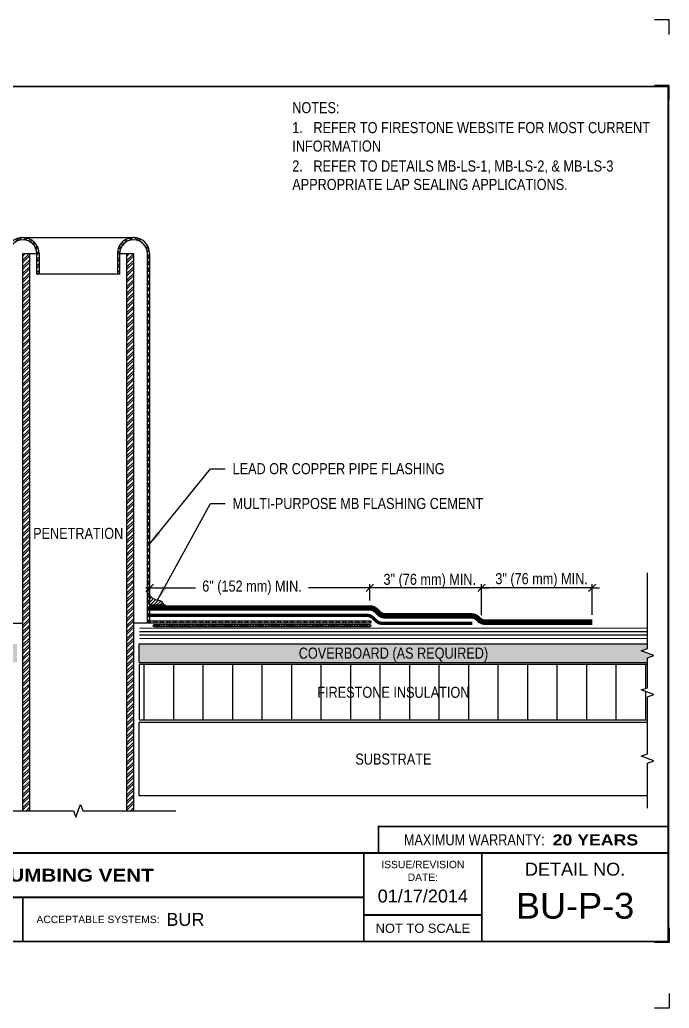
# Model space of a CAD drawing. Header units: inches. Extents: x -534 to -514, y -4.9 to 11.8.
# Drawn here: x -524.97 to -513.97, y -4.95 to 11.81 of the extents above; entities that cross this region are included whole.
import ezdxf
from ezdxf.enums import TextEntityAlignment as Align

# ---------------------------------------------------------------- set-up
doc = ezdxf.new("R2010")
doc.units = ezdxf.units.IN
doc.header["$MEASUREMENT"] = 0
doc.layers.get('0').update_dxf_attribs({"linetype": 'CONTINUOUS'})
doc.layers.get('DEFPOINTS').update_dxf_attribs({"linetype": 'CONTINUOUS'})
for name, color, linetype in [('FSBP-ACCESSORY-OTHER', 7, 'CONTINUOUS'), ('FSBP-ANNO-LABEL', 7, 'CONTINUOUS'), ('FSBP-ANNO-NOTE', 7, 'CONTINUOUS'), ('FSBP-COVERBOARD_CANT', 46, 'CONTINUOUS'), ('FSBP-INSULATION', 7, 'CONTINUOUS'), ('FSBP-MEMBRANE', 7, 'CONTINUOUS'), ('FSBP-SEALANTS', 1, 'CONTINUOUS'), ('FSBP-SUBSTRATE-GENERIC', 9, 'CONTINUOUS'), ('FSBP-TTLB', 7, 'CONTINUOUS'), ('FSBP-TTLB-BORDER', 7, 'CONTINUOUS'), ('FSBP-TTLB-TEXT', 7, 'CONTINUOUS'), ('FSBP-WALL-CURB', 9, 'CONTINUOUS')]:
    doc.layers.add(name, color=color, linetype=linetype)
doc.styles.add('ARIAL', font='arial.ttf')
doc.styles.add('ARIAL_BOLD', font='')
doc.styles.add('ARIAL_NAR', font='ARIALN.TTF')
doc.styles.get('ARIAL_BOLD').set_extended_font_data('Arial Black')
doc.dimstyles.new('FSBP-DIM', dxfattribs={"dimtxt": 0.1875, "dimasz": 0.125, "dimexe": 0.0625, "dimexo": 0.125, "dimgap": 0.125, "dimtad": 0, "dimdec": 0, "dimzin": 1, "dimdsep": 46, "dimlunit": 4, "dimtxsty": 'ARIAL_NAR', "dimblk": 'OBLIQUE', "dimcen": 0.09375, "dimdle": 0.0625, "dimclrd": 256, "dimclre": 256, "dimclrt": 256, "dimadec": 0, "dimazin": 0, "dimtfac": 1, "dimtdec": 0, "dimtmove": 1, "dimatfit": 3, "dimfxl": 0, "dimtolj": 1, "dimtzin": 0, "dimlwd": -1, "dimlwe": -1, "dimarcsym": 0})
doc.dimstyles.new('FSBP-LEADER', dxfattribs={"dimtxt": 0.1875, "dimasz": 0.25, "dimexe": 0.0625, "dimexo": 0.125, "dimgap": 0.125, "dimtad": 0, "dimtih": 1, "dimtoh": 1, "dimdec": 4, "dimzin": 0, "dimdsep": 46, "dimlunit": 4, "dimtxsty": 'ARIAL_NAR', "dimcen": 0.09375, "dimclrd": 256, "dimclre": 256, "dimclrt": 256, "dimadec": 0, "dimazin": 0, "dimtfac": 1, "dimtdec": 4, "dimtofl": 0, "dimtmove": 0, "dimatfit": 3, "dimfxl": 0, "dimtolj": 1, "dimtzin": 0, "dimlwd": -1, "dimlwe": -1, "dimarcsym": 0})

# ---------------------------------------------------------------- blocks, each defined once
blk = doc.blocks.new('_OBLIQUE')
at = {"color": 0, "linetype": 'ByBlock'}
blk.add_line((-0.5, -0.5), (0.5, 0.5), dxfattribs=at)
blk = doc.blocks.new('*D8')
at = {"layer": 'DEFPOINTS', "color": 0, "transparency": 16777216}
for p in [(-522.7718437163483, 2.178663828194715), (-522.7718437163483, 1.838519172828171), (-519.0426838834723, 1.838519172828171)]:
    blk.add_point(p, dxfattribs=at)
at = {"layer": 'FSBP-ANNO-LABEL', "transparency": 16777216}
for p, q in [((-522.7718437163483, 1.963519172828171), (-522.7718437163483, 2.241163828194715)), ((-519.0426838834723, 1.963519172828171), (-519.0426838834723, 2.241163828194715)), ((-522.8343437163483, 2.178663828194715), (-521.9932022209518, 2.178663828194715)), ((-518.9801838834723, 2.178663828194715), (-520.081793626136, 2.178663828194715))]:
    blk.add_line(p, q, dxfattribs=at)
at = {"layer": 'FSBP-ANNO-LABEL', "transparency": 16777216, "xscale": 0.125, "yscale": 0.125, "zscale": 0.125, "rotation": 180}
blk.add_blockref('_OBLIQUE', (-522.7718437163483, 2.178663828194715), dxfattribs=at)
at = {"layer": 'FSBP-ANNO-LABEL', "transparency": 16777216, "xscale": 0.125, "yscale": 0.125, "zscale": 0.125}
blk.add_blockref('_OBLIQUE', (-519.0426838834723, 2.178663828194715), dxfattribs=at)
at = {"layer": 'FSBP-ANNO-LABEL', "transparency": 16777216, "insert": (-521.0374979235439, 2.181018186725851), "char_height": 0.1875, "attachment_point": 5, "style": 'ARIAL_NAR'}
blk.add_mtext('\\A1;6" (152 mm) MIN.', dxfattribs=at)
blk = doc.blocks.new('*D10')
at = {"layer": 'DEFPOINTS', "color": 0, "transparency": 16777216}
for p in [(-517.1468437163483, 2.178663828194715), (-517.1468437163483, 1.592581672827919), (-515.2718437163483, 1.596331672827944)]:
    blk.add_point(p, dxfattribs=at)
at = {"layer": 'FSBP-ANNO-LABEL', "transparency": 16777216}
for p, q in [((-517.1468437163483, 1.717581672827919), (-517.1468437163483, 2.241163828194715)), ((-515.2718437163483, 1.721331672827944), (-515.2718437163483, 2.241163828194715)), ((-517.1468437163483, 2.178663828194715), (-517.2718437163483, 2.178663828194715)), ((-515.2718437163483, 2.178663828194715), (-517.1468437163483, 2.178663828194715)), ((-515.2718437163483, 2.178663828194715), (-515.1468437163483, 2.178663828194715))]:
    blk.add_line(p, q, dxfattribs=at)
at = {"layer": 'FSBP-ANNO-LABEL', "transparency": 16777216, "xscale": 0.125, "yscale": 0.125, "zscale": 0.125}
blk.add_blockref('_OBLIQUE', (-517.1468437163483, 2.178663828194715), dxfattribs=at)
at = {"layer": 'FSBP-ANNO-LABEL', "transparency": 16777216, "xscale": 0.125, "yscale": 0.125, "zscale": 0.125, "rotation": 180}
blk.add_blockref('_OBLIQUE', (-515.2718437163483, 2.178663828194715), dxfattribs=at)
at = {"layer": 'FSBP-ANNO-LABEL', "transparency": 16777216, "insert": (-516.1307511081905, 2.306947880910229), "char_height": 0.1875, "attachment_point": 5, "style": 'ARIAL_NAR'}
blk.add_mtext('\\A1;3" (76 mm) MIN.', dxfattribs=at)
blk = doc.blocks.new('*D9')
at = {"layer": 'DEFPOINTS', "color": 0, "transparency": 16777216}
for p in [(-519.0426838834723, 2.178663828194715), (-519.0426838834723, 1.838519172828171), (-517.1468437163483, 1.678206672827855)]:
    blk.add_point(p, dxfattribs=at)
at = {"layer": 'FSBP-ANNO-LABEL', "transparency": 16777216}
for p, q in [((-519.0426838834723, 1.963519172828171), (-519.0426838834723, 2.241163828194715)), ((-517.1468437163483, 1.803206672827855), (-517.1468437163483, 2.241163828194715)), ((-519.0426838834723, 2.178663828194715), (-519.1676838834723, 2.178663828194715)), ((-517.1468437163483, 2.178663828194715), (-519.0426838834723, 2.178663828194715)), ((-517.1468437163483, 2.178663828194715), (-517.0218437163483, 2.178663828194715))]:
    blk.add_line(p, q, dxfattribs=at)
at = {"layer": 'FSBP-ANNO-LABEL', "transparency": 16777216, "xscale": 0.125, "yscale": 0.125, "zscale": 0.125}
blk.add_blockref('_OBLIQUE', (-519.0426838834723, 2.178663828194715), dxfattribs=at)
at = {"layer": 'FSBP-ANNO-LABEL', "transparency": 16777216, "xscale": 0.125, "yscale": 0.125, "zscale": 0.125, "rotation": 180}
blk.add_blockref('_OBLIQUE', (-517.1468437163483, 2.178663828194715), dxfattribs=at)
at = {"layer": 'FSBP-ANNO-LABEL', "transparency": 16777216, "insert": (-518.0246938463206, 2.29561256085799), "char_height": 0.1875, "attachment_point": 5, "style": 'ARIAL_NAR'}
blk.add_mtext('\\A1;3" (76 mm) MIN.', dxfattribs=at)
blk = doc.blocks.new('TTLB-ASPHALT_1')
blk.add_line((16.84110496735593, 0), (20, 0))
at = {"layer": 'DEFPOINTS', "linetype": 'Continuous', "ltscale": 1.75}
for points in [[(20.01562500000003, 13.88083333333333), (20.01562500000003, 14.13083333333333), (19.76562500000003, 14.13083333333333)], [(20.01562500000003, -2.380833333333342), (20.01562500000003, -2.630833333333342), (19.76562500000003, -2.630833333333342)]]:
    blk.add_lwpolyline(points, dxfattribs=at)
at = {"layer": 'DEFPOINTS', "color": 1}
for points in [[(20.015625, 12.765625), (20.015625, 13.015625), (19.765625, 13.015625)], [(20.015625, -1.265625), (20.015625, -1.515625), (19.765625, -1.515625)]]:
    blk.add_lwpolyline(points, dxfattribs=at)
at = {"layer": 'FSBP-TTLB', "const_width": 0.03125}
blk.add_lwpolyline([(15.09028770518938, 0), (20, 0), (20, 0.4512598240669945), (15.09028770518938, 0.4512598240669945)], close=True, dxfattribs=at)
for points in [[(0, 0), (0, -1.5), (20, -1.5), (20, 0), (0, 0)], [(14.84028770518938, 0), (14.84028770518938, -1.5)], [(16.84110496735593, 0), (16.84110496735593, -1.5)], [(20, 0), (20, -1.5)], [(4.825208527206769, -0.75), (14.84028770518938, -0.75)], [(14.84028770518938, -1.048740175933006), (16.84110496735593, -1.048740175933006)]]:
    blk.add_lwpolyline(points, dxfattribs=at)
at = {"layer": 'FSBP-TTLB-BORDER', "const_width": 0.03125}
blk.add_lwpolyline([(20, 0), (20, 13), (0, 13), (0, 0)], dxfattribs=at)
at = {"layer": 'FSBP-TTLB-TEXT', "const_width": 0.03125}
blk.add_lwpolyline([(9.061522829276782, -0.75), (9.061522829276782, -1.5)], dxfattribs=at)
at = {"layer": 'FSBP-TTLB-TEXT', "style": 'ARIAL_NAR'}
blk.add_text('MAXIMUM WARRANTY:', height=0.1875, dxfattribs=at).set_placement((17.90516569312837, 0.2256299120335257), align=Align.MIDDLE_RIGHT)
at = {"layer": 'FSBP-TTLB-TEXT'}
for s, height, style, p in [('20 YEARS', 0.1875, 'ARIAL_BOLD', (18.03987100774941, 0.2240244307510579)), ('ACCEPTABLE SYSTEMS:', 0.125, 'ARIAL', (9.292812815915624, -1.125))]:
    blk.add_text(s, height=height, dxfattribs=dict(at, style=style)).set_placement(p, align=Align.MIDDLE_LEFT)
at = {"layer": 'FSBP-TTLB-TEXT', "style": 'ARIAL'}
for s, height, p in [('ISSUE/REVISION', 0.125, (15.84069633627263, -0.1938496373466023)), ('DETAIL NO.', 0.21875, (18.42055248367797, -0.2724398367368792)), ('DATE:', 0.125, (15.84069633627263, -0.409973105348854)), ('NOT TO SCALE', 0.15625, (15.84069633627263, -1.274370087966503))]:
    blk.add_text(s, height=height, dxfattribs=at).set_placement(p, align=Align.MIDDLE_CENTER)
at = {"layer": 'FSBP-TTLB-TEXT'}
for tag, height, style, p in [('DETAIL_DESCP_LINE_1', 0.21875, 'ARIAL_BOLD', (9.832748116198076, -0.375)), ('ISSUE_REV_DATE', 0.21875, 'ARIAL', (15.84069633627263, -0.7282559425942452)), ('DETAIL_NUMBER', 0.4375, 'ARIAL', (18.42055248367797, -0.8931630692489421))]:
    blk.add_attdef(tag, text='', height=height, dxfattribs=dict(at, style=style)).set_placement(p, align=Align.MIDDLE_CENTER)
at = {"layer": 'FSBP-TTLB-TEXT', "style": 'ARIAL'}
blk.add_attdef('ACCPT_SYSTEMS', text='', height=0.21875, dxfattribs=at).set_placement((11.49438170418193, -1.125), align=Align.MIDDLE_LEFT)

msp = doc.modelspace()

# ---------------------------------------------------------------- hatches: boundary and pattern name
at = {"layer": 'FSBP-ACCESSORY-OTHER'}
h = msp.add_hatch(dxfattribs=at)
h.set_pattern_fill('STEEL', color=256, scale=0.625, style=0)
h.set_pattern_definition([(45, (-562.0236094516271, 100.1920850951164), (-0.05524271728019902, 0.05524271728019903), []), (45, (-562.0236094516271, 100.2311475951164), (-0.05524271728019902, 0.05524271728019903), [])])
h.paths.add_polyline_path([(-525.154656216348, 7.847286946566101, -1), (-524.6859062163483, 7.847286946566101), (-524.6859062163483, 7.495724446566101), (-524.6468437163483, 7.495724446566101), (-524.6468437163483, 7.847286946566101, 1), (-525.193718716348, 7.847286946566101), (-525.193718716348, 1.618987922828211), (-528.943718716348, 1.618987922828211), (-528.943718716348, 1.579925422828211), (-525.154656216348, 1.579925422828211)])
h = msp.add_hatch(dxfattribs=at)
h.set_pattern_fill('STEEL', color=256, scale=0.625, style=0)
h.set_pattern_definition([(135, (-485.9419529810692, 100.1920850951164), (0.05524271728019902, 0.05524271728019903), []), (135, (-485.9419529810692, 100.2311475951164), (0.05524271728019902, 0.05524271728019903), [])])
h.paths.add_polyline_path([(-522.8109062163483, 7.847286946566101, 1), (-523.279656216348, 7.847286946566101), (-523.279656216348, 7.495724446566101), (-523.318718716348, 7.495724446566101), (-523.318718716348, 7.847286946566101, -1), (-522.7718437163483, 7.847286946566101), (-522.7718437163483, 1.618987922828211), (-519.0218437163483, 1.618987922828211), (-519.0218437163483, 1.579925422828211), (-522.8109062163483, 1.579925422828211)])
h = msp.add_hatch(dxfattribs=at)
h.set_pattern_fill('STEEL', color=256, scale=0.625, style=0)
h.set_pattern_definition([(45, (-163.4455959059181, 124.2241853752046), (-0.05524271728019902, 0.05524271728019903), []), (45, (-163.4455959059181, 124.2632478752046), (-0.05524271728019902, 0.05524271728019903), [])])
h.paths.add_polyline_path([(-523.0452812163481, 7.847286946566101), (-523.1624687163481, 7.847286946566101), (-523.1624687163481, -1.602301019414682), (-523.0452812163481, -1.602301019414767)])
h.paths.add_polyline_path([(-524.8030937163481, 7.847286946566101), (-524.920281216348, 7.847286946566101), (-524.920281216348, -1.602301019414682), (-524.8030937163479, -1.602301019414682)])
at = {"layer": 'FSBP-COVERBOARD_CANT'}
h = msp.add_hatch(dxfattribs=at)
h.set_pattern_fill('ANSI36', color=256, style=0)
h.set_pattern_definition([(45, (-584.8636679342544, 136.4502313081598), (0.06629126073623884, 0.2430679560328757), [0.3125, -0.0625, 0, -0.0625])])
h.paths.add_polyline_path([(-514.4416670530456, 1.111175422828325), (-514.3343437163483, 1.150237922828325), (-514.3343437163483, 1.228362922828268), (-522.9476249663483, 1.228362922828325), (-522.9476249663483, 0.9158629228282393), (-514.3343437163483, 0.9158629228283246), (-514.3343437163483, 0.9939879228282962), (-514.2270203796509, 1.033050422828296)])
h.paths.add_polyline_path([(-525.0179374663479, 1.228362922828268), (-533.6312187163479, 1.228362922828296), (-533.6312187163479, 1.150237922828296), (-533.5238953796506, 1.111175422828296), (-533.7385420530454, 1.033050422828296), (-533.6312187163479, 0.9939879228282962), (-533.6312187163479, 0.9158629228282962), (-525.0179374663479, 0.9158629228282393)])
h.paths.add_polyline_path([(-520.3065922881423, 0.8617509685308846), (-516.9738629225216, 0.8617509685308846), (-516.9738629225216, 1.230675763892464), (-520.3065922881423, 1.230675763892464)], flags=9)
h.paths.add_polyline_path([(-530.9888857311843, 0.8617509685308846), (-527.6561563655634, 0.8617509685308846), (-527.6561563655634, 1.230675763892464), (-530.9888857311843, 1.230675763892464)], flags=9)
at = {"layer": 'FSBP-INSULATION'}
h = msp.add_hatch(dxfattribs=at)
h.set_pattern_fill('LINE', color=256, scale=4, angle=90, style=0)
h.set_pattern_definition([(90, (-584.8636679342544, 136.4502313081598), (-0.5, 3.061515884555943e-17), [])])
h.paths.add_polyline_path([(-525.017937466348, 0.8768004228282962), (-533.6312187163479, 0.8768004228282962), (-533.6312187163479, 0.6033629228282962), (-533.6312187163479, 0.4861754228283246), (-533.5238953796505, 0.4471129228282962), (-533.7385420530454, 0.3689879228282962), (-533.6312187163479, 0.3299254228282678), (-533.6312187163479, -0.06069957717170382), (-525.017937466348, -0.06069957717170382)])
h.paths.add_polyline_path([(-514.4416670530456, 0.4471129228282962), (-514.3343437163484, 0.4861754228282962), (-514.3343437163484, 0.8768004228282962), (-522.9476249663483, 0.8768004228282962), (-522.9476249663483, -0.06069957717173224), (-514.3343437163484, -0.06069957717170382), (-514.3343437163484, 0.3299254228282678), (-514.2270203796509, 0.3689879228282678)])
h.paths.add_polyline_path([(-530.6617306322756, 0.2625972338788074), (-527.9870418532852, 0.2625972338788074), (-527.9870418532852, 0.5536315108228678), (-530.6617306322756, 0.5536315108228678)], flags=24)
h.paths.add_polyline_path([(-519.9786484784561, 0.2625972338788074), (-517.3039596994656, 0.2625972338788074), (-517.3039596994656, 0.5536315108228678), (-519.9786484784561, 0.5536315108228678)], flags=24)
at = {"layer": 'FSBP-SEALANTS'}
h = msp.add_hatch(dxfattribs=at)
h.set_pattern_fill('ANSI31', color=256, scale=0.3125, style=0)
h.set_pattern_definition([(45, (-38.53699376808572, 171.6711350504096), (-0.02762135864009951, 0.02762135864009951), [])])
edge = h.paths.add_edge_path()
edge.add_spline(control_points=[(-522.5052345038748, 1.8853941728282), (-522.547187733836, 1.903376456207468), (-522.5550961805914, 1.968456224313087), (-522.6976139460171, 1.961766823878548), (-522.7493114887616, 2.030609705802988), (-522.7718437163481, 2.060614680911669)], knot_values=[0.09669081516175476, 0.09669081516175476, 0.09669081516175476, 0.09669081516175476, 0.1625501088452416, 0.3353879331702838, 0.4689171329118322, 0.4689171329118322, 0.4689171329118322, 0.4689171329118322], degree=3, periodic=0)
edge.add_line((-522.7718437163481, 2.060614680911669), (-522.7718437163481, 1.924456672826722))
edge.add_arc((-522.7327812163481, 1.924456672826778), 0.03906250000000445, 180, 270)
edge.add_line((-522.7327812163481, 1.885394172826778), (-522.5052345038748, 1.8853941728282))
h = msp.add_hatch(dxfattribs=at)
h.set_pattern_fill('ANSI31', color=256, scale=0.25, style=0)
h.set_pattern_definition([(135, (-485.9419529810692, 100.1920850951164), (0.02209708691207961, 0.02209708691207962), [])])
h.paths.add_polyline_path([(-522.6921562163484, 1.560394172828268), (-519.0429374663482, 1.560394172828239, -1), (-519.0429374663482, 1.518206672828256), (-522.6921562163484, 1.518206672828228, -1)])

# ---------------------------------------------------------------- linework, layer by layer
at = {"layer": 'FSBP-ACCESSORY-OTHER'}
for p, q in [((-524.9202812163483, 8.1207244465661), (-523.0452812163481, 8.1207244465661)), ((-524.9202812163481, 7.847286946566101), (-524.9202812163481, 7.847286946566101)), ((-524.9202812163481, 7.847286946566101), (-524.6859062163483, 7.847286946566101)), ((-524.6859062163483, 7.495724446566101), (-524.6859062163483, 7.847286946566101)), ((-524.6468437163483, 7.847286946566101), (-524.6468437163483, 7.495724446566101)), ((-523.3187187163481, 7.847286946566101), (-523.318718716348, 7.495724446566101)), ((-523.279656216348, 7.847286946566101), (-523.0452812163481, 7.847286946566101)), ((-523.279656216348, 7.495724446566101), (-523.2796562163481, 7.847286946566101)), ((-522.8109062163481, 1.579925422828211), (-522.8109062163481, 7.847286946566101)), ((-522.7718437163481, 7.847286946566101), (-522.7718437163481, 1.618987922828211)), ((-523.279656216348, 7.495724446566101), (-524.6859062163483, 7.495724446566101)), ((-525.154656216348, 1.579925422828211), (-524.920281216348, 1.579925422828211)), ((-522.8109062163481, 1.579925422828211), (-523.0452812163481, 1.579925422828211)), ((-519.0218437163483, 1.579925422828211), (-522.8109062163483, 1.579925422828211)), ((-522.7718437163483, 1.618987922828211), (-519.0218437163483, 1.618987922828211)), ((-519.0218437163483, 1.618987922828211), (-519.0218437163483, 1.579925422828211))]:
    msp.add_line(p, q, dxfattribs=at)
at = {"layer": 'FSBP-ACCESSORY-OTHER', "linetype": 'Continuous'}
for p, q in [((-524.920281216348, -1.602301019414682), (-524.9202812163481, 7.847286946566101)), ((-524.803093716348, -1.602301019414682), (-524.8030937163481, 7.847286946566101)), ((-523.1624687163481, 7.847286946566101), (-523.1624687163481, -1.602301019414767)), ((-523.0452812163481, 7.847286946566101), (-523.0452812163481, -1.602301019414767))]:
    msp.add_line(p, q, dxfattribs=at)
at = {"layer": 'FSBP-ACCESSORY-OTHER'}
for centre, radius, start in [((-524.9202812163483, 7.847286946566101), 0.2734375, 7.016477563892661e-15), ((-524.9202812163483, 7.847286946566101), 0.234375, 7.016477563892661e-15), ((-523.0452812163481, 7.847286946566101), 0.2734375, 0), ((-523.0452812163481, 7.847286946566101), 0.234375, 0)]:
    msp.add_arc(centre, radius, start, 180, dxfattribs=at)
at = {"layer": 'FSBP-COVERBOARD_CANT'}
for p, q in [((-522.9476249663483, 0.9158629228282393), (-522.9476249663483, 1.228362922828296)), ((-522.9476249663484, 1.228362922828296), (-514.3343437163483, 1.228362922828296)), ((-522.9476249663484, 0.9158629228282393), (-514.3343437163483, 0.9158629228282962))]:
    msp.add_line(p, q, dxfattribs=at)
at = {"layer": 'FSBP-INSULATION', "linetype": 'Continuous'}
for points in [[(-514.3343437163483, 0.6033629228282962), (-514.3343437163483, 0.9939879228282962), (-514.2270203796509, 1.033050422828296), (-514.4416670530456, 1.111175422828296), (-514.3343437163483, 1.150237922828296), (-514.3343437163483, 2.434238558983168)], [(-514.3343437163484, 0.8768004228282962), (-522.9476249663483, 0.8768004228282962), (-522.9476249663483, -0.06069957717170382), (-514.3343437163484, -0.06069957717170382)], [(-514.3343437163484, -0.06069957717170382), (-514.3343437163484, 0.3299254228282962), (-514.2270203796509, 0.3689879228282962), (-514.4416670530456, 0.4471129228282962), (-514.3343437163484, 0.4861754228282962), (-514.3343437163483, 0.9939879228282962)]]:
    msp.add_lwpolyline(points, dxfattribs=at)
at = {"layer": 'FSBP-MEMBRANE'}
for points, const_width in [([(-522.7718437163483, 1.8385191728282), (-519.0426838834721, 1.8385191728282, -0.1989123673796386), (-518.9321984489118, 1.792754607388616), (-518.8885713297907, 1.749127488267476, 0.1989123673796555), (-518.7780858952302, 1.703362922827893), (-517.3197620456299, 1.703362922827836, -0.198912367379658), (-517.2092766110695, 1.657598357388252), (-517.1937744919492, 1.642096238267897, 0.1989123673795994), (-517.0832890573888, 1.596331672828228), (-515.2718437163483, 1.596331672827944)], 0.09375000000000001), ([(-522.7718437163483, 1.712737922828154), (-519.093595835469, 1.712737922828211, -0.198912367379658), (-518.9831104009087, 1.666973357388628), (-518.939483281788, 1.623346238267828, 0.1989123673795698), (-518.8289978472276, 1.577581672828245), (-517.3063107077592, 1.577581672827904)], 0.05624999999999999)]:
    msp.add_lwpolyline(points, format="xyb", dxfattribs=dict(at, const_width=const_width))
at = {"layer": 'FSBP-MEMBRANE', "const_width": 0.01953125}
for points in [[(-514.3343437163481, 1.496819954077864), (-522.9476249663483, 1.496819954077864)], [(-514.3343437163481, 1.437233365536201), (-522.9476249663483, 1.437233365536201)], [(-514.3343437163481, 1.37886748011951), (-522.9476249663483, 1.37886748011951)], [(-514.3343437163481, 1.319280891577847), (-522.9476249663483, 1.319280891577847)]]:
    msp.add_lwpolyline(points, dxfattribs=at)
at = {"layer": 'FSBP-SEALANTS'}
for points in [[(-522.5052345038748, 1.8853941728282), (-522.7327812163481, 1.885394172826778, -0.4142135623730284), (-522.7718437163481, 1.924456672826778), (-522.7718437163481, 2.060614680911669)], [(-519.0429374663482, 1.518206672828256), (-522.6921562163484, 1.518206672828228, -1), (-522.6921562163484, 1.560394172828268), (-519.0429374663482, 1.560394172828239)], [(-519.0429374663482, 1.560394172828239), (-519.0429374663482, 1.560394172828239, -0.9999999999999999), (-519.0429374663482, 1.518206672828256), (-519.0429374663482, 1.518206672828256)]]:
    msp.add_lwpolyline(points, format="xyb", dxfattribs=at)
msp.add_open_spline([(-522.5052345038748, 1.8853941728282), (-522.547187733836, 1.903376456207468), (-522.5550961805914, 1.968456224313087), (-522.6976139460171, 1.961766823878548), (-522.7493114887616, 2.030609705802988), (-522.7718437163481, 2.060614680911669)], degree=3, knots=[0.09669081516175476, 0.09669081516175476, 0.09669081516175476, 0.09669081516175476, 0.1625501088452416, 0.3353879331702838, 0.4689171329118322, 0.4689171329118322, 0.4689171329118322, 0.4689171329118322], dxfattribs=at)
at = {"layer": 'FSBP-SUBSTRATE-GENERIC'}
for points in [[(-514.3343437163484, -1.349762077171704), (-522.9476249663483, -1.349762077171704), (-522.9476249663483, -0.09976207717170382), (-514.3343437163484, -0.09976207717170382)], [(-514.3343437163484, -1.55809541050499), (-514.3343437163484, -0.7921942644897797), (-514.2270203796512, -0.7531317644897797), (-514.4416670530459, -0.6750067644897797), (-514.3343437163484, -0.6359442644897797), (-514.3343437163484, -0.06069957717170382)]]:
    msp.add_lwpolyline(points, dxfattribs=at)
at = {"layer": 'FSBP-WALL-CURB'}
msp.add_lwpolyline([(-525.9945329742566, -1.602301019414682), (-524.060906216348, -1.602301019414682), (-524.021843716348, -1.70962435611213), (-523.943718716348, -1.494977682717263), (-523.904656216348, -1.602301019414682), (-522.3259770416942, -1.602301019414682)], dxfattribs=at)

# ---------------------------------------------------------------- block references
msp.add_blockref('TTLB-ASPHALT_1', (-533.9827812163483, -2.318611581688515)).add_auto_attribs({'DETAIL_DESCP_LINE_1': 'PLUMBING VENT', 'ACCPT_SYSTEMS': 'BUR', 'ISSUE_REV_DATE': '01/17/2014', 'DETAIL_NUMBER': 'BU-P-3'})

# ---------------------------------------------------------------- texts
at = {"layer": 'FSBP-ANNO-LABEL', "style": 'ARIAL_NAR'}
for s, p in [('LEAD OR COPPER PIPE FLASHING', (-521.3665220147152, 4.200113684290415)), ('MULTI-PURPOSE MB FLASHING CEMENT', (-521.3665220147152, 3.609482646046217))]:
    msp.add_text(s, height=0.1875, dxfattribs=at).set_placement(p, align=Align.MIDDLE_LEFT)
msp.add_text('PENETRATION', height=0.1875, dxfattribs=at).set_placement((-523.982781216348, 3.102961713575695), align=Align.MIDDLE)
for s, p in [('FIRESTONE INSULATION', (-518.6413040889609, 0.4080504228283246)), ('SUBSTRATE', (-518.6409843413483, -0.7247620771717038))]:
    msp.add_text(s, height=0.1875, dxfattribs=at).set_placement(p, align=Align.MIDDLE_CENTER)
at = {"layer": 'FSBP-ANNO-NOTE', "insert": (-520.3548627543842, 10.41581404293174), "char_height": 0.1875, "attachment_point": 1, "style": 'ARIAL_NAR'}
msp.add_mtext_dynamic_manual_height_columns('NOTES:\\P{\\H0.083333x;\\P\\pi-0.375,l0.375;}1.   REFER TO FIRESTONE WEBSITE FOR MOST CURRENT INFORMATION\\P\\pi0,l0;{\\H0.083333x;\\P\\pi-0.375,l0.375;}2.   REFER TO DETAILS MB-LS-1, MB-LS-2, & MB-LS-3 APPROPRIATE LAP SEALING APPLICATIONS.', width=6.105094667547746, gutter_width=5, heights=[0], dxfattribs=at)
at = {"layer": 'FSBP-COVERBOARD_CANT', "style": 'ARIAL_NAR'}
msp.add_text('COVERBOARD (AS REQUIRED)', height=0.1875, dxfattribs=at).set_placement((-518.6402276053319, 1.072112922828325), align=Align.MIDDLE_CENTER)

# ---------------------------------------------------------------- dimensions: what is measured, and where the dimension line sits
at = {"layer": 'FSBP-ANNO-LABEL'}
for base, p1, p2, text, picture, middle in [((-519.0426838834723, 2.178663828194715), (-517.1468437163483, 1.678206672827855), (-519.0426838834723, 1.838519172828171), '3" (76 mm) MIN.', '*D9', (-518.0246938463206, 2.29561256085799)), ((-517.1468437163483, 2.178663828194715), (-515.2718437163483, 1.596331672827944), (-517.1468437163483, 1.592581672827919), '3" (76 mm) MIN.', '*D10', (-516.1307511081905, 2.306947880910229)), ((-522.7718437163483, 2.178663828194715), (-519.0426838834723, 1.838519172828171), (-522.7718437163483, 1.838519172828171), '6" (152 mm) MIN.', '*D8', (-521.0374979235439, 2.181018186725851))]:
    dim = msp.add_linear_dim(base=base, p1=p1, p2=p2, angle=180, text=text, dimstyle='FSBP-DIM', dxfattribs=at)
    dim.commit()
    dim.dimension.update_dxf_attribs({"geometry": picture, "text_midpoint": middle, "dimtype": 160})

# ---------------------------------------------------------------- leaders
for points in [[(-522.7718437163481, 2.920955231382038), (-521.7415220147152, 4.200113684290415), (-521.4915220147152, 4.200113684290415)], [(-522.6402572119939, 1.969465168062698), (-521.7415220147152, 3.60948264604616), (-521.4915220147152, 3.60948264604616)]]:
    msp.add_leader(points, dimstyle='FSBP-LEADER', dxfattribs=at)

doc.saveas('drawing.dxf')
